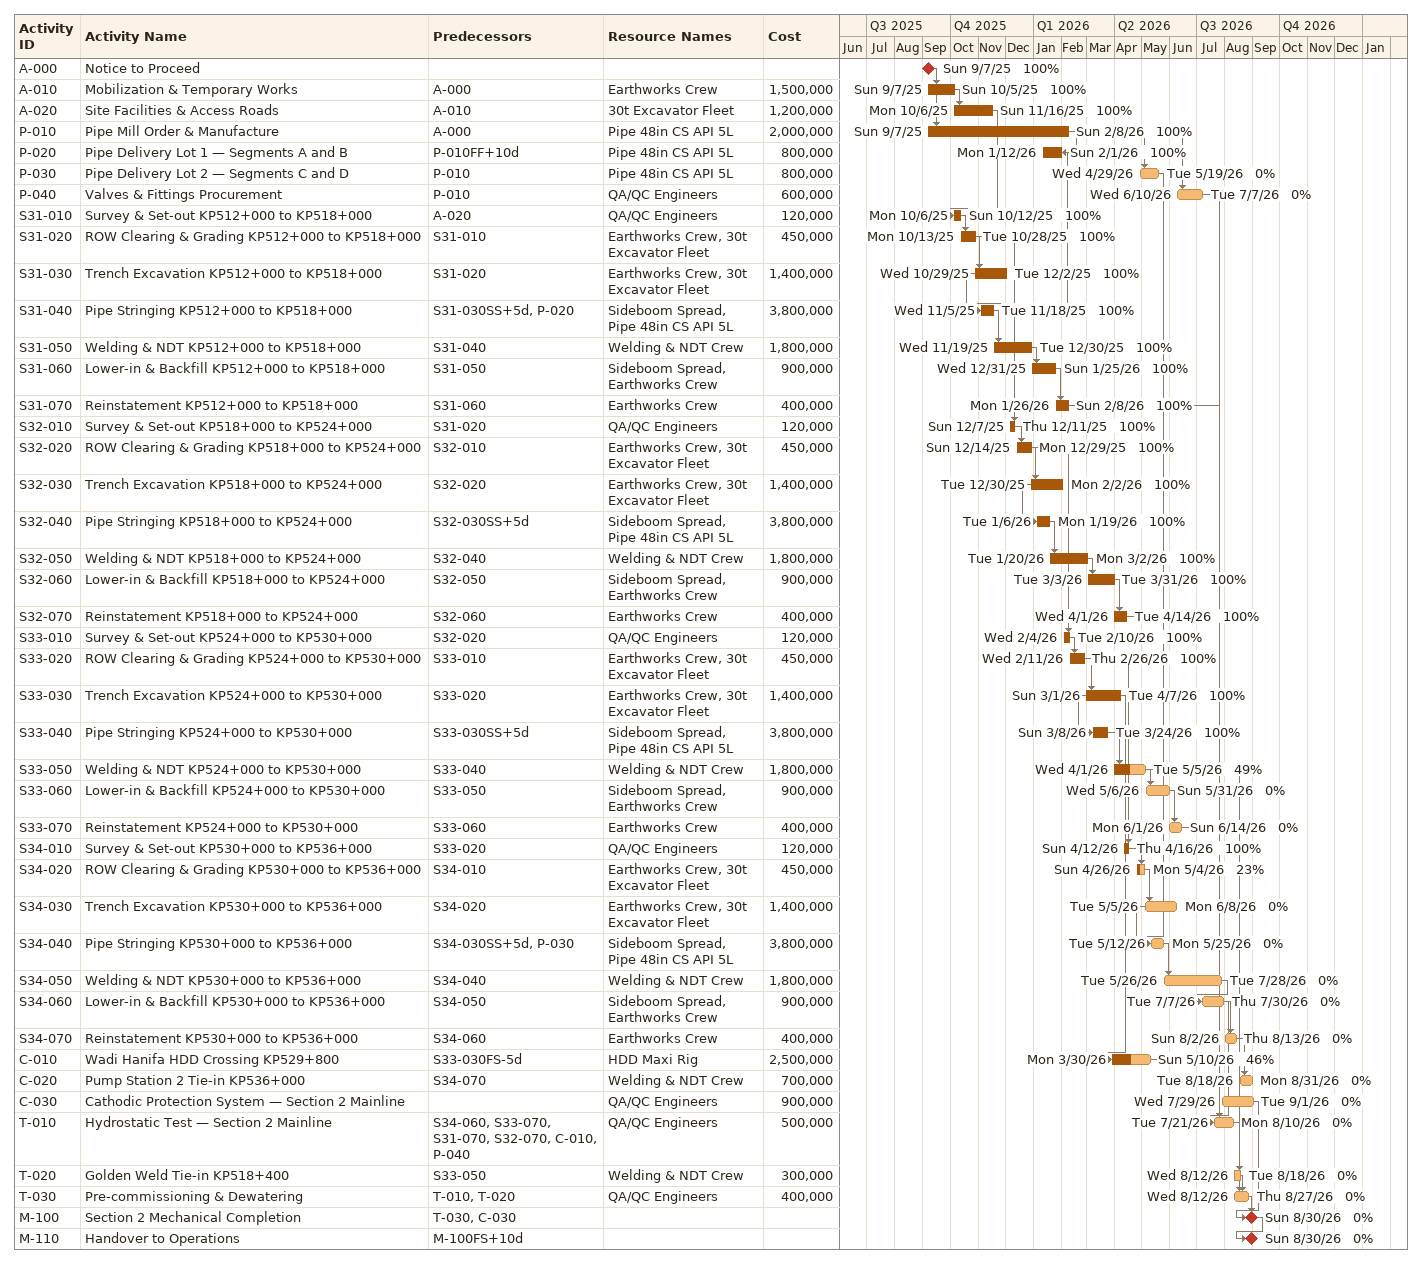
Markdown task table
| ID | Task | Start | Finish | Predecessors | Resources | % complete | Cost |
|---|---|---|---|---|---|---|---|
| A-000 | Notice to Proceed (milestone) | 2025-09-07 | 2025-09-07 |  |  | 100 |  |
| A-010 | Mobilization & Temporary Works | 2025-09-07 | 2025-10-05 | A-000 | Earthworks Crew | 100 | 1500000 |
| A-020 | Site Facilities & Access Roads | 2025-10-06 | 2025-11-16 | A-010 | 30t Excavator Fleet | 100 | 1200000 |
| P-010 | Pipe Mill Order & Manufacture | 2025-09-07 | 2026-02-08 | A-000 | Pipe 48in CS API 5L | 100 | 2000000 |
| P-020 | Pipe Delivery Lot 1 — Segments A and B | 2026-01-12 | 2026-02-01 | P-010FF+10d | Pipe 48in CS API 5L | 100 | 800000 |
| P-030 | Pipe Delivery Lot 2 — Segments C and D | 2026-04-29 | 2026-05-19 | P-010 | Pipe 48in CS API 5L | 0 | 800000 |
| P-040 | Valves & Fittings Procurement | 2026-06-10 | 2026-07-07 | P-010 | QA/QC Engineers | 0 | 600000 |
| S31-010 | Survey & Set-out KP512+000 to KP518+000 | 2025-10-06 | 2025-10-12 | A-020 | QA/QC Engineers | 100 | 120000 |
| S31-020 | ROW Clearing & Grading KP512+000 to KP518+000 | 2025-10-13 | 2025-10-28 | S31-010 | Earthworks Crew, 30t Excavator Fleet | 100 | 450000 |
| S31-030 | Trench Excavation KP512+000 to KP518+000 | 2025-10-29 | 2025-12-02 | S31-020 | Earthworks Crew, 30t Excavator Fleet | 100 | 1400000 |
| S31-040 | Pipe Stringing KP512+000 to KP518+000 | 2025-11-05 | 2025-11-18 | S31-030SS+5d, P-020 | Sideboom Spread, Pipe 48in CS API 5L | 100 | 3800000 |
| S31-050 | Welding & NDT KP512+000 to KP518+000 | 2025-11-19 | 2025-12-30 | S31-040 | Welding & NDT Crew | 100 | 1800000 |
| S31-060 | Lower-in & Backfill KP512+000 to KP518+000 | 2025-12-31 | 2026-01-25 | S31-050 | Sideboom Spread, Earthworks Crew | 100 | 900000 |
| S31-070 | Reinstatement KP512+000 to KP518+000 | 2026-01-26 | 2026-02-08 | S31-060 | Earthworks Crew | 100 | 400000 |
| S32-010 | Survey & Set-out KP518+000 to KP524+000 | 2025-12-07 | 2025-12-11 | S31-020 | QA/QC Engineers | 100 | 120000 |
| S32-020 | ROW Clearing & Grading KP518+000 to KP524+000 | 2025-12-14 | 2025-12-29 | S32-010 | Earthworks Crew, 30t Excavator Fleet | 100 | 450000 |
| S32-030 | Trench Excavation KP518+000 to KP524+000 | 2025-12-30 | 2026-02-02 | S32-020 | Earthworks Crew, 30t Excavator Fleet | 100 | 1400000 |
| S32-040 | Pipe Stringing KP518+000 to KP524+000 | 2026-01-06 | 2026-01-19 | S32-030SS+5d | Sideboom Spread, Pipe 48in CS API 5L | 100 | 3800000 |
| S32-050 | Welding & NDT KP518+000 to KP524+000 | 2026-01-20 | 2026-03-02 | S32-040 | Welding & NDT Crew | 100 | 1800000 |
| S32-060 | Lower-in & Backfill KP518+000 to KP524+000 | 2026-03-03 | 2026-03-31 | S32-050 | Sideboom Spread, Earthworks Crew | 100 | 900000 |
| S32-070 | Reinstatement KP518+000 to KP524+000 | 2026-04-01 | 2026-04-14 | S32-060 | Earthworks Crew | 100 | 400000 |
| S33-010 | Survey & Set-out KP524+000 to KP530+000 | 2026-02-04 | 2026-02-10 | S32-020 | QA/QC Engineers | 100 | 120000 |
| S33-020 | ROW Clearing & Grading KP524+000 to KP530+000 | 2026-02-11 | 2026-02-26 | S33-010 | Earthworks Crew, 30t Excavator Fleet | 100 | 450000 |
| S33-030 | Trench Excavation KP524+000 to KP530+000 | 2026-03-01 | 2026-04-07 | S33-020 | Earthworks Crew, 30t Excavator Fleet | 100 | 1400000 |
| S33-040 | Pipe Stringing KP524+000 to KP530+000 | 2026-03-08 | 2026-03-24 | S33-030SS+5d | Sideboom Spread, Pipe 48in CS API 5L | 100 | 3800000 |
| S33-050 | Welding & NDT KP524+000 to KP530+000 | 2026-04-01 | 2026-05-05 | S33-040 | Welding & NDT Crew | 49 | 1800000 |
| S33-060 | Lower-in & Backfill KP524+000 to KP530+000 | 2026-05-06 | 2026-05-31 | S33-050 | Sideboom Spread, Earthworks Crew | 0 | 900000 |
| S33-070 | Reinstatement KP524+000 to KP530+000 | 2026-06-01 | 2026-06-14 | S33-060 | Earthworks Crew | 0 | 400000 |
| S34-010 | Survey & Set-out KP530+000 to KP536+000 | 2026-04-12 | 2026-04-16 | S33-020 | QA/QC Engineers | 100 | 120000 |
| S34-020 | ROW Clearing & Grading KP530+000 to KP536+000 | 2026-04-26 | 2026-05-04 | S34-010 | Earthworks Crew, 30t Excavator Fleet | 23 | 450000 |
| S34-030 | Trench Excavation KP530+000 to KP536+000 | 2026-05-05 | 2026-06-08 | S34-020 | Earthworks Crew, 30t Excavator Fleet | 0 | 1400000 |
| S34-040 | Pipe Stringing KP530+000 to KP536+000 | 2026-05-12 | 2026-05-25 | S34-030SS+5d, P-030 | Sideboom Spread, Pipe 48in CS API 5L | 0 | 3800000 |
| S34-050 | Welding & NDT KP530+000 to KP536+000 | 2026-05-26 | 2026-07-28 | S34-040 | Welding & NDT Crew | 0 | 1800000 |
| S34-060 | Lower-in & Backfill KP530+000 to KP536+000 | 2026-07-07 | 2026-07-30 | S34-050 | Sideboom Spread, Earthworks Crew | 0 | 900000 |
| S34-070 | Reinstatement KP530+000 to KP536+000 | 2026-08-02 | 2026-08-13 | S34-060 | Earthworks Crew | 0 | 400000 |
| C-010 | Wadi Hanifa HDD Crossing KP529+800 | 2026-03-30 | 2026-05-10 | S33-030FS-5d | HDD Maxi Rig | 46 | 2500000 |
| C-020 | Pump Station 2 Tie-in KP536+000 | 2026-08-18 | 2026-08-31 | S34-070 | Welding & NDT Crew | 0 | 700000 |
| C-030 | Cathodic Protection System — Section 2 Mainline | 2026-07-29 | 2026-09-01 |  | QA/QC Engineers | 0 | 900000 |
| T-010 | Hydrostatic Test — Section 2 Mainline | 2026-07-21 | 2026-08-10 | S34-060, S33-070, S31-070, S32-070, C-010, P-040 | QA/QC Engineers | 0 | 500000 |
| T-020 | Golden Weld Tie-in KP518+400 | 2026-08-12 | 2026-08-18 | S33-050 | Welding & NDT Crew | 0 | 300000 |
| T-030 | Pre-commissioning & Dewatering | 2026-08-12 | 2026-08-27 | T-010, T-020 | QA/QC Engineers | 0 | 400000 |
| M-100 | Section 2 Mechanical Completion (milestone) | 2026-08-30 | 2026-08-30 | T-030, C-030 |  | 0 |  |
| M-110 | Handover to Operations (milestone) | 2026-08-30 | 2026-08-30 | M-100FS+10d |  | 0 |  |
